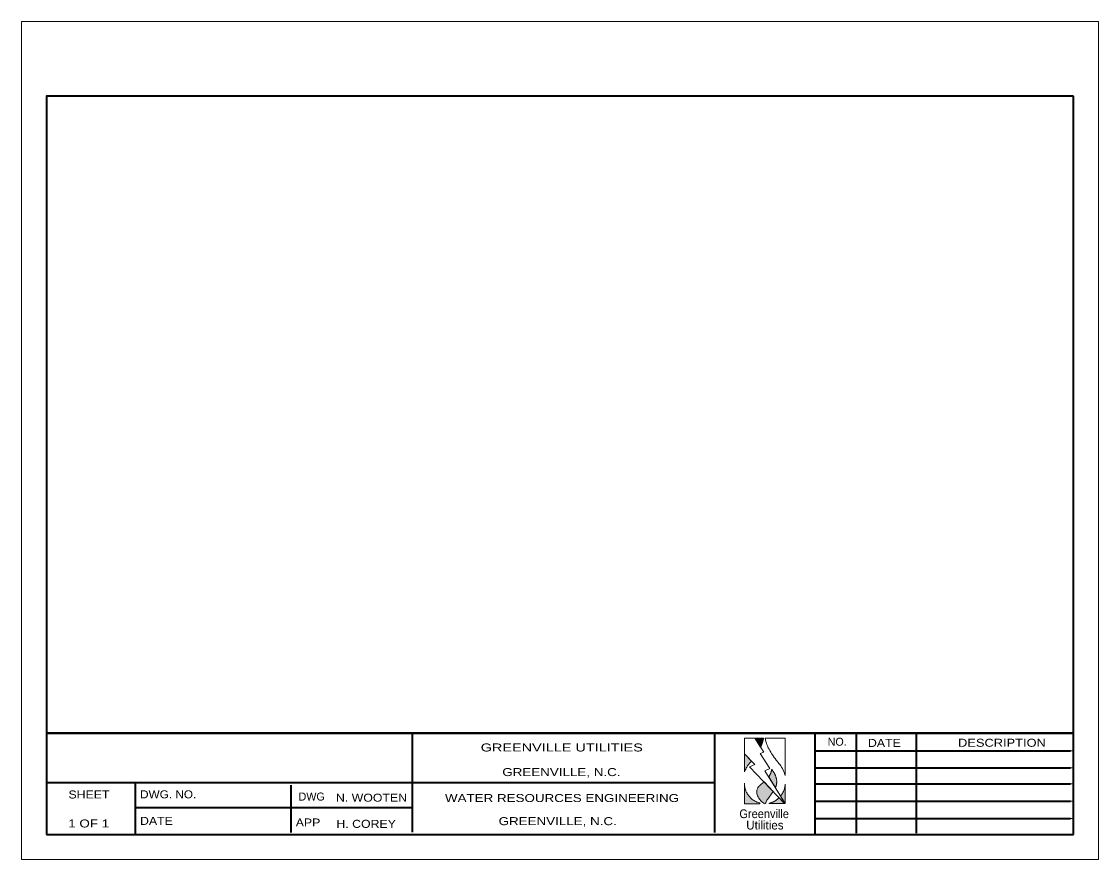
# Model space of a CAD drawing. Extents: x -7857 to 22382, y -6497 to 22382.
import ezdxf

# ---------------------------------------------------------------- set-up
doc = ezdxf.new("R2010")
doc.units = 0
doc.header["$LTSCALE"] = 48
for name, color, linetype, lineweight in [('10', 7, 'Continuous', 13), ('12', 7, 'Continuous', 13), ('13', 7, 'Continuous', 13), ('63', 7, 'Continuous', 35)]:
    doc.layers.add(name, color=color, linetype=linetype, lineweight=lineweight)

msp = doc.modelspace()

# ---------------------------------------------------------------- hatches: boundary and pattern name
at = {"layer": '12'}
for points in [[(3140.59, -4677.06), (3227.3, -4810.48), (3231.47, -4802.45), (3234.63, -4796.04), (3237.59, -4789.79), (3240.11, -4784.22), (3242.6, -4778.52), (3245.7, -4771.07), (3248.88, -4762.97), (3251.05, -4757.16), (3253.56, -4750.06), (3256.03, -4742.65), (3258.93, -4733.3), (3260.8, -4726.82), (3262.55, -4720.39), (3264.21, -4713.85), (3266.37, -4704.6), (3267.49, -4699.37), (3268.94, -4692.08), (3270.01, -4686.21), (3271.07, -4679.91), (3271.52, -4677.03)], [(2985.19, -4914.98), (2985.24, -5182.56), (2989.07, -5173.63), (2991.39, -5168.44), (2994.52, -5161.68), (2997.92, -5154.61), (3002.42, -5145.64), (3004.99, -5140.71), (3009.77, -5131.86), (3013.81, -5124.68), (3017.7, -5118.01), (3021.98, -5110.94), (3026.62, -5103.54), (3032.68, -5094.25), (3037.24, -5087.56), (3043.61, -5078.55), (3051.23, -5068.29), (3056.93, -5060.95), (3063.12, -5053.27), (3071.85, -5042.92), (3078.53, -5035.36), (3083.25, -5030.2), (3090.42, -5022.6)], [(3350.14, -5258.58), (3451.63, -5422.67), (3454.8, -5414.73), (3458.22, -5405.02), (3460.27, -5398.45), (3461.52, -5394.08), (3462.63, -5389.84), (3463.93, -5384.45), (3465.04, -5379.36), (3465.93, -5374.74), (3466.96, -5368.7), (3467.75, -5363.24), (3468.53, -5356.61), (3468.87, -5353.05), (3469.23, -5348.28), (3469.62, -5340.47), (3469.72, -5336.26), (3469.74, -5330.87), (3469.64, -5326.06), (3469.45, -5321.25), (3469.07, -5315.28), (3468.4, -5307.96), (3467.58, -5301.36), (3466.87, -5296.56), (3466.18, -5292.46), (3465.27, -5287.61), (3464.67, -5284.73), (3463.73, -5280.48), (3461.7, -5272.41), (3459.86, -5266), (3458.33, -5261.12), (3456.36, -5255.35), (3454.69, -5250.38), (3451.6, -5241.57), (3449.65, -5236.44), (3447.22, -5230.45), (3444.33, -5223.79), (3441.15, -5216.97), (3438.02, -5210.71), (3434.86, -5204.76), (3431, -5197.92), (3426.73, -5190.85), (3422.59, -5184.41), (3418.73, -5178.75), (3414.36, -5172.67), (3408.82, -5165.44), (3404.07, -5159.61), (3399.34, -5154.12), (3394.34, -5148.61), (3393.14, -5154.4), (3392.09, -5159.09), (3390.64, -5165.08), (3389.29, -5170.27), (3387.59, -5176.36), (3386.28, -5180.79), (3384.62, -5186.08), (3383.35, -5189.94), (3381.38, -5195.61), (3379.25, -5201.43), (3377.16, -5206.81), (3375.09, -5211.9), (3372.43, -5218.08), (3369.81, -5223.88), (3367.63, -5228.49), (3365.09, -5233.63), (3362.54, -5238.59), (3359.82, -5243.65), (3356.95, -5248.78), (3355.76, -5250.84), (3353.51, -5254.29)], [(2985.27, -5355.04), (2985.32, -5660.05), (3214.59, -5660.01), (3214.59, -5650.35), (3208.97, -5648.85), (3196.16, -5644.99), (3181.18, -5639.67), (3170.15, -5635.18), (3155.31, -5628.33), (3147.45, -5624.3), (3138.55, -5619.39), (3130.55, -5614.62), (3118.59, -5606.87), (3110.04, -5600.81), (3103.09, -5595.57), (3091.17, -5585.79), (3082.85, -5578.34), (3073.3, -5569.08), (3064.66, -5559.96), (3054.58, -5548.28), (3046.05, -5537.39), (3039.69, -5528.56), (3031.13, -5515.5), (3024.58, -5504.44), (3018.95, -5493.95), (3013.9, -5483.65), (3008.59, -5471.58), (3004.49, -5461.18), (3000.47, -5449.68), (2997.6, -5440.44), (2995.11, -5431.43), (2992.74, -5421.66), (2991.05, -5413.7), (2989.14, -5403), (2987.83, -5394.01), (2986.9, -5386.11), (2986.26, -5379.17), (2985.73, -5371.31)], [(3279.46, -5334.42), (3417.12, -5479.83), (3330.07, -5596.85), (3323.36, -5606.71), (3315.39, -5619.73), (3309.24, -5633.56), (3305.51, -5645.73), (3303.84, -5653.7), (3302.93, -5659.99), (3283.49, -5660), (3275.46, -5654.42), (3262.61, -5644.61), (3248.81, -5632.7), (3237.98, -5622.19), (3228.71, -5612.24), (3220.21, -5602.21), (3213.93, -5594.17), (3203.82, -5579.8), (3197.02, -5568.98), (3190.92, -5558.24), (3183.47, -5543.98), (3174.9, -5520.83), (3171.95, -5506.94), (3170.81, -5497.47), (3170.4, -5490.19), (3170.49, -5479.88), (3170.93, -5473.64), (3172.01, -5465.2), (3173.63, -5456.76), (3176.19, -5447.16), (3179.82, -5436.83), (3184.01, -5427.39), (3188.87, -5418.39), (3194.66, -5409.43), (3199.61, -5402.83), (3205.31, -5396.16), (3211.9, -5389.45), (3220.24, -5382.17), (3227.18, -5376.95), (3233.3, -5372.86)], [(3528.27, -5546.6), (3595.99, -5656.1), (3595.94, -5367.46), (3594.8, -5383.9), (3593.48, -5395.28), (3591.23, -5409.47), (3587.43, -5427.27), (3584.26, -5439.15), (3580.76, -5450.47), (3576.57, -5462.3), (3571.2, -5475.58), (3562.14, -5494.73), (3555.76, -5506.44), (3547.5, -5520.02), (3541.2, -5529.41)], [(3587.94, -5659.94), (3355.72, -5659.98), (3355.71, -5653.01), (3363.63, -5651.17), (3371.93, -5649.01), (3378.81, -5647.02), (3384.71, -5645.18), (3394.09, -5641.98), (3400.98, -5639.41), (3408.97, -5636.19), (3419.4, -5631.58), (3427.28, -5627.78), (3434.86, -5623.86), (3441.24, -5620.35), (3447.62, -5616.64), (3454.18, -5612.59), (3460.52, -5608.47), (3467.47, -5603.68), (3474.87, -5598.26), (3481.7, -5592.95), (3487.95, -5587.81), (3491.39, -5584.86), (3496.9, -5579.94), (3500.88, -5576.23), (3504.92, -5572.33)]]:
    msp.add_hatch(color=256, dxfattribs=at).paths.add_polyline_path(points)

# ---------------------------------------------------------------- linework, layer by layer
at = {"layer": '10'}
msp.add_lwpolyline([(3595.99, -5656.1), (3595.99, -5659.94), (3587.94, -5659.94), (3062.8, -5105.8), (3139.66, -5072.33), (2985.19, -4914.98), (2985.15, -4677.08), (3140.59, -4677.06), (3276.38, -4887.08), (3223.14, -4910.05), (3368.28, -5133.61), (3293.1, -5166.35)], close=True, dxfattribs=at)
at = {"layer": '12'}
msp.add_line((2985.27, -5355.04), (2985.32, -5660.05), dxfattribs=at)
at = {"layer": '12', "lineweight": 35}
msp.add_line((3417.12, -5479.84), (3417.12, -5479.83), dxfattribs=at)
at = {"layer": '12'}
for points in [[(3140.59, -4677.06), (3227.3, -4810.48), (3231.47, -4802.45), (3234.63, -4796.04), (3237.59, -4789.79), (3240.11, -4784.22), (3242.6, -4778.52), (3245.7, -4771.07), (3248.88, -4762.97), (3251.05, -4757.16), (3253.56, -4750.06), (3256.03, -4742.65), (3258.93, -4733.3), (3260.8, -4726.82), (3262.55, -4720.39), (3264.21, -4713.85), (3266.37, -4704.6), (3267.49, -4699.37), (3268.94, -4692.08), (3270.01, -4686.21), (3271.07, -4679.91), (3271.52, -4677.03)], [(3295.09, -4677.03), (3300.8, -4703.04), (3307.2, -4727.15), (3315.95, -4754.97), (3321.64, -4770.9), (3330.43, -4793.08), (3343.62, -4822.29), (3355.19, -4844.95), (3366.23, -4864.58), (3379.67, -4886.5), (3391.66, -4905.2), (3406.65, -4927.77), (3416.1, -4941.58), (3433.13, -4965.66), (3446.95, -4984.52), (3462.61, -5005.17), (3477.65, -5024.37), (3491.91, -5041.99), (3503.06, -5055.42), (3519.1, -5075.64), (3529.52, -5090.21), (3543.56, -5112.03), (3556.05, -5134.09), (3567.21, -5156.69), (3578.86, -5184.47), (3585.42, -5202.9), (3592.17, -5225.16), (3595.92, -5239.72), (3595.82, -4676.98)], [(2985.19, -4914.98), (2985.24, -5182.56), (2989.07, -5173.63), (2991.39, -5168.44), (2994.52, -5161.68), (2997.92, -5154.61), (3002.42, -5145.64), (3004.99, -5140.71), (3009.77, -5131.86), (3013.81, -5124.68), (3017.7, -5118.01), (3021.98, -5110.94), (3026.62, -5103.54), (3032.68, -5094.25), (3037.24, -5087.56), (3043.61, -5078.55), (3051.23, -5068.29), (3056.93, -5060.95), (3063.12, -5053.27), (3071.85, -5042.92), (3078.53, -5035.36), (3083.25, -5030.2), (3090.42, -5022.6)], [(3350.14, -5258.58), (3451.63, -5422.67), (3454.8, -5414.73), (3458.22, -5405.02), (3460.27, -5398.45), (3461.52, -5394.08), (3462.63, -5389.84), (3463.93, -5384.45), (3465.04, -5379.36), (3465.93, -5374.74), (3466.96, -5368.7), (3467.75, -5363.24), (3468.53, -5356.61), (3468.87, -5353.05), (3469.23, -5348.28), (3469.62, -5340.47), (3469.72, -5336.26), (3469.74, -5330.87), (3469.64, -5326.06), (3469.45, -5321.25), (3469.07, -5315.28), (3468.4, -5307.96), (3467.58, -5301.36), (3466.87, -5296.56), (3466.18, -5292.46), (3465.27, -5287.61), (3464.67, -5284.73), (3463.73, -5280.48), (3461.7, -5272.41), (3459.86, -5266), (3458.33, -5261.12), (3456.36, -5255.35), (3454.69, -5250.38), (3451.6, -5241.57), (3449.65, -5236.44), (3447.22, -5230.45), (3444.33, -5223.79), (3441.15, -5216.97), (3438.02, -5210.71), (3434.86, -5204.76), (3431, -5197.92), (3426.73, -5190.85), (3422.59, -5184.41), (3418.73, -5178.75), (3414.36, -5172.67), (3408.82, -5165.44), (3404.07, -5159.61), (3399.34, -5154.12), (3394.34, -5148.61), (3393.14, -5154.4), (3392.09, -5159.09), (3390.64, -5165.08), (3389.29, -5170.27), (3387.59, -5176.36), (3386.28, -5180.79), (3384.62, -5186.08), (3383.35, -5189.94), (3381.38, -5195.61), (3379.25, -5201.43), (3377.16, -5206.81), (3375.09, -5211.9), (3372.43, -5218.08), (3369.81, -5223.88), (3367.63, -5228.49), (3365.09, -5233.63), (3362.54, -5238.59), (3359.82, -5243.65), (3356.95, -5248.78), (3355.76, -5250.84), (3353.51, -5254.29)], [(2985.27, -5355.04), (2985.32, -5660.05), (3214.59, -5660.01), (3214.59, -5650.35), (3208.97, -5648.85), (3196.16, -5644.99), (3181.18, -5639.67), (3170.15, -5635.18), (3155.31, -5628.33), (3147.45, -5624.3), (3138.55, -5619.39), (3130.55, -5614.62), (3118.59, -5606.87), (3110.04, -5600.81), (3103.09, -5595.57), (3091.17, -5585.79), (3082.85, -5578.34), (3073.3, -5569.08), (3064.66, -5559.96), (3054.58, -5548.28), (3046.05, -5537.39), (3039.69, -5528.56), (3031.13, -5515.5), (3024.58, -5504.44), (3018.95, -5493.95), (3013.9, -5483.65), (3008.59, -5471.58), (3004.49, -5461.18), (3000.47, -5449.68), (2997.6, -5440.44), (2995.11, -5431.43), (2992.74, -5421.66), (2991.05, -5413.7), (2989.14, -5403), (2987.83, -5394.01), (2986.9, -5386.11), (2986.26, -5379.17), (2985.73, -5371.31)], [(3279.46, -5334.42), (3417.12, -5479.83), (3330.07, -5596.85), (3323.36, -5606.71), (3315.39, -5619.73), (3309.24, -5633.56), (3305.51, -5645.73), (3303.84, -5653.7), (3302.93, -5659.99), (3283.49, -5660), (3275.46, -5654.42), (3262.61, -5644.61), (3248.81, -5632.7), (3237.98, -5622.19), (3228.71, -5612.24), (3220.21, -5602.21), (3213.93, -5594.17), (3203.82, -5579.8), (3197.02, -5568.98), (3190.92, -5558.24), (3183.47, -5543.98), (3174.9, -5520.83), (3171.95, -5506.94), (3170.81, -5497.47), (3170.4, -5490.19), (3170.49, -5479.88), (3170.93, -5473.64), (3172.01, -5465.2), (3173.63, -5456.76), (3176.19, -5447.16), (3179.82, -5436.83), (3184.01, -5427.39), (3188.87, -5418.39), (3194.66, -5409.43), (3199.61, -5402.83), (3205.31, -5396.16), (3211.9, -5389.45), (3220.24, -5382.17), (3227.18, -5376.95), (3233.3, -5372.86)], [(3528.27, -5546.6), (3595.99, -5656.1), (3595.94, -5367.46), (3594.8, -5383.9), (3593.48, -5395.28), (3591.23, -5409.47), (3587.43, -5427.27), (3584.26, -5439.15), (3580.76, -5450.47), (3576.57, -5462.3), (3571.2, -5475.58), (3562.14, -5494.73), (3555.76, -5506.44), (3547.5, -5520.02), (3541.2, -5529.41)], [(3587.94, -5659.94), (3355.72, -5659.98), (3355.71, -5653.01), (3363.63, -5651.17), (3371.93, -5649.01), (3378.81, -5647.02), (3384.71, -5645.18), (3394.09, -5641.98), (3400.98, -5639.41), (3408.97, -5636.19), (3419.4, -5631.58), (3427.28, -5627.78), (3434.86, -5623.86), (3441.24, -5620.35), (3447.62, -5616.64), (3454.18, -5612.59), (3460.52, -5608.47), (3467.47, -5603.68), (3474.87, -5598.26), (3481.7, -5592.95), (3487.95, -5587.81), (3491.39, -5584.86), (3496.9, -5579.94), (3500.88, -5576.23), (3504.92, -5572.33)]]:
    msp.add_lwpolyline(points, close=True, dxfattribs=at)
at = {"layer": '12', "lineweight": 35}
for centre, radius, start, end in [((2840.77, -4854.7), 650.05, 321.58883, 322.20576), ((3238.35, -5332.91), 231.39, 320.58358, 320.6103)]:
    msp.add_arc(centre, radius, start, end, dxfattribs=at)
at = {"layer": '13'}
msp.add_line((2985.32, -5660.05), (3214.59, -5660.05), dxfattribs=at)
at = {"layer": '63', "lineweight": 13}
for p, q in [((8295.37, -6496.68), (8295.37, 6069.17)), ((7876.86, -4868.74), (7922.76, -4868.74)), ((7876.86, -5121.06), (7920.06, -5121.06)), ((7876.86, -5363.7), (7918.12, -5363.7)), ((7876.86, -5620.84), (7920.78, -5620.84)), ((7876.86, -5882.86), (7918.95, -5882.86)), ((-7856.83, -6496.68), (8295.37, -6496.68))]:
    msp.add_line(p, q, dxfattribs=at)
at = {"layer": '63'}
for p, q in [((7921.54, -6122.84), (7921.54, 4948.92)), ((-1995.99, -4608.2), (-1995.99, -6087.58)), ((2536.89, -4603.86), (2536.89, -6092.25)), ((4041.43, -4624.19), (4041.43, -6105.98)), ((4663.69, -4604.33), (4663.69, -6100.66)), ((5562.45, -4604.33), (5562.45, -6100.66)), ((4046.46, -4868.74), (7876.86, -4868.74)), ((4046.46, -5121.06), (7876.86, -5121.06)), ((-7483.46, -5342.83), (2534.92, -5342.83)), ((-6153.82, -5343.54), (-6153.82, -6119.57)), ((-3819.75, -5383.45), (-3819.75, -6090.43)), ((4046.46, -5363.7), (7876.86, -5363.7)), ((4046.46, -5620.84), (7876.86, -5620.84)), ((-6153.82, -5719.44), (-1995.18, -5719.44)), ((4046.46, -5882.86), (7876.86, -5882.86)), ((-7482.99, -6122.84), (7921.54, -6122.84)), ((-7482.99, -6122.84), (7921.54, -6122.84))]:
    msp.add_line(p, q, dxfattribs=at)
at = {"layer": '63', "lineweight": 13}
msp.add_lwpolyline([(8295.37, 6069.17), (-7856.83, 6069.17), (-7856.83, -6496.68)], dxfattribs=at)
at = {"layer": '63'}
for points in [[(7922.29, 4948.92), (-7482.99, 4948.92), (-7482.99, -6122.84)], [(-7484.41, -4604.35), (7908.13, -4604.35), (-7483.92, -4604.35)]]:
    msp.add_lwpolyline(points, dxfattribs=at)

# ---------------------------------------------------------------- texts
at = {"layer": '13', "width": 0.95}
msp.add_text('Greenville', height=130, dxfattribs=at).set_placement((2909.96, -5876.64))
at = {"layer": '13'}
msp.add_text('Utilities', height=130, dxfattribs=at).set_placement((3012.41, -6047.1))
at = {"layer": '63'}
for s, p in [('NO.', (4234.03, -4791.16)), ('DWG', (-3701.31, -5613.46))]:
    msp.add_text(s, height=120, dxfattribs=at).set_placement(p)
for s, width, p in [('GREENVILLE UTILITIES ', 1.35, (-969.84, -4877.36)), ('DATE', 1.15, (4837.97, -4808.84)), ('DESCRIPTION', 1.2, (6190.13, -4806.59)), ('GREENVILLE, N.C.', 1.25, (-645.84, -5246.39)), ('SHEET', 1.15, (-7153.01, -5582.48)), ('DWG. NO.', 1.1, (-6079.22, -5579.95)), ('N. WOOTEN', 1.15, (-3140.99, -5630.66)), ('WATER RESOURCES ENGINEERING', 1.25, (-1505.76, -5635.63)), ('1 OF 1', 1.25, (-7155.83, -6016.78)), ('DATE', 1.15, (-6079.22, -5978.12)), ('APP', 1.15, (-3744.29, -6002.41)), ('H. COREY', 1.15, (-3134.05, -6022.61)), ('GREENVILLE, N.C.', 1.25, (-701.08, -5982.36))]:
    msp.add_text(s, height=120, dxfattribs=dict(at, width=width)).set_placement(p)

doc.saveas('drawing.dxf')
